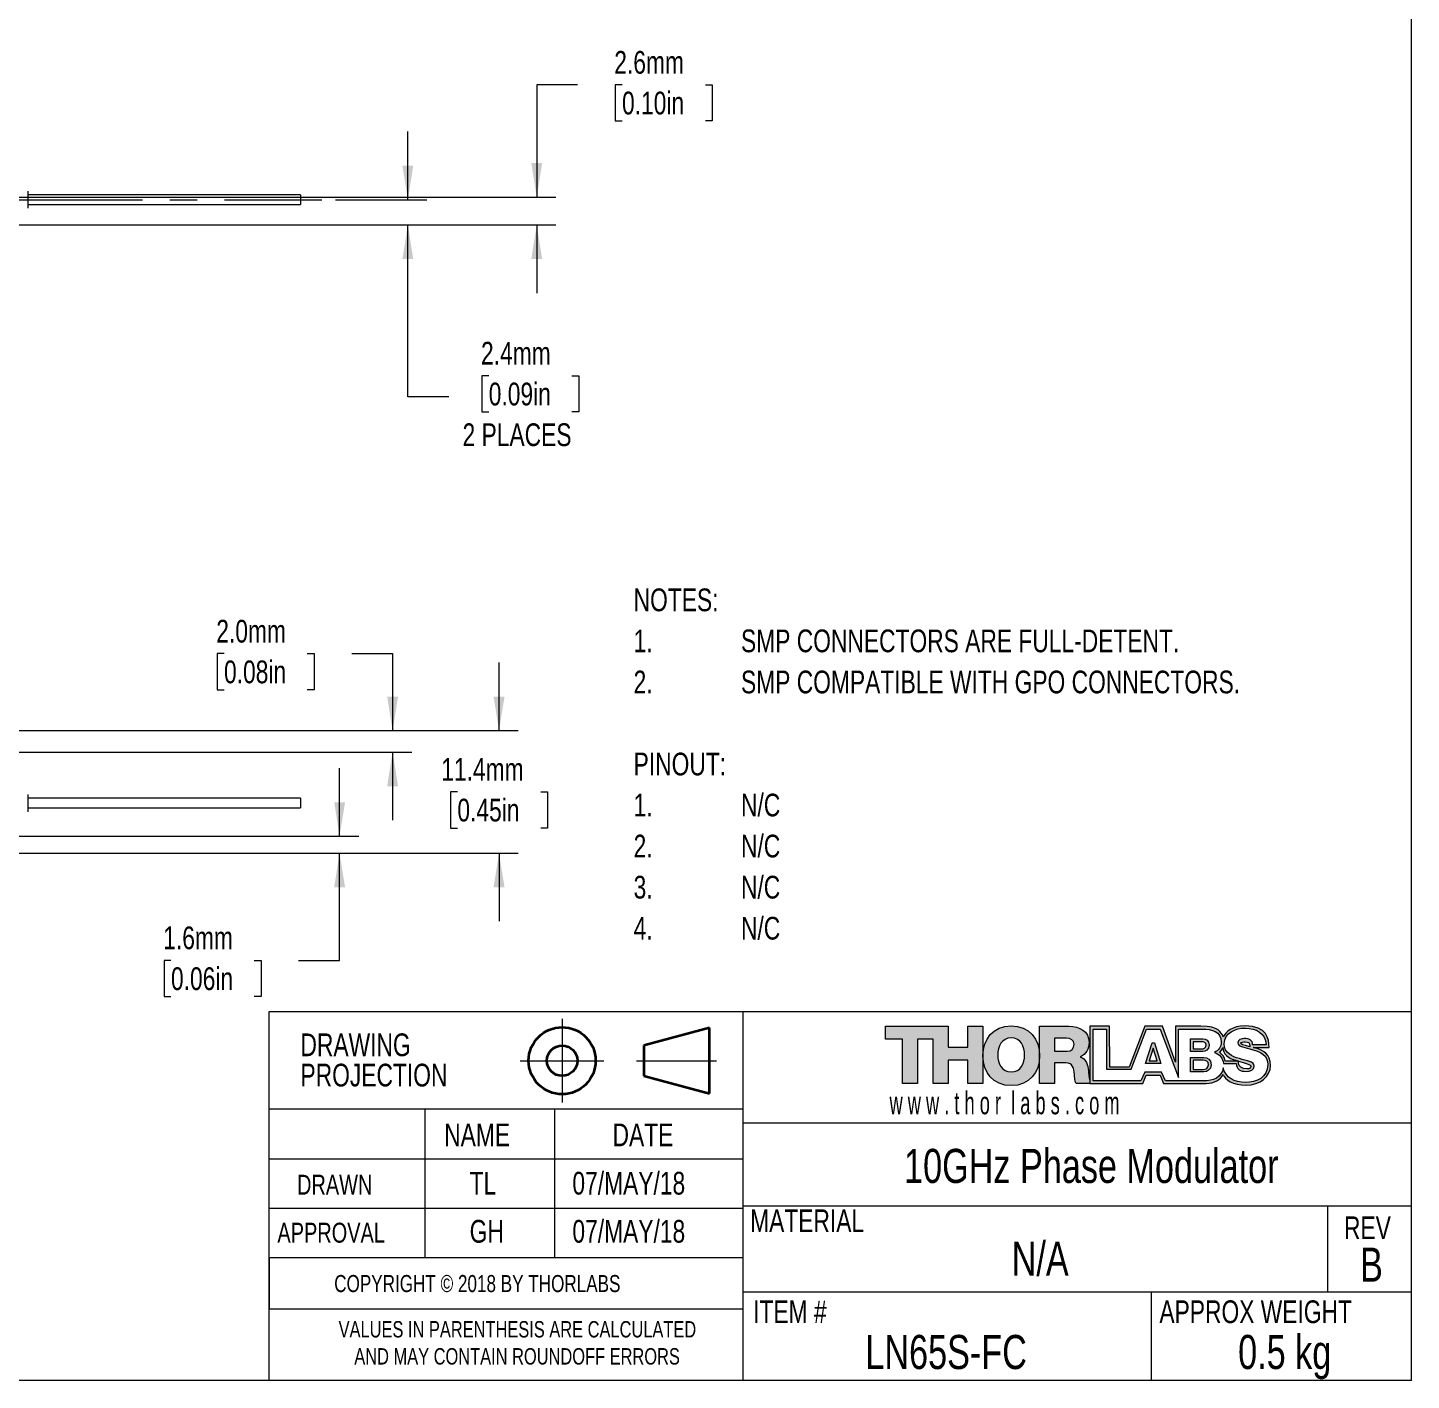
# Model space of a CAD drawing. Header units: millimetres. Extents: x 2 to 278, y 1 to 215.
# Drawn here: x 149.1 to 278, y 0.9 to 126.9 of the extents above; entities that cross this region are included whole.
import ezdxf

# ---------------------------------------------------------------- set-up
doc = ezdxf.new("R2010")
doc.units = ezdxf.units.MM
doc.header["$PDSIZE"] = -1
doc.linetypes.add('CENTERX2', pattern=[20.32, 12.7, -2.54, 2.54, -2.54])
doc.styles.add('SLDTEXTSTYLE0', font='TXT', dxfattribs={"width": 0.75})
doc.styles.add('SLDTEXTSTYLE1', font='TXT', dxfattribs={"width": 0.6})
doc.dimstyles.new('SLDDIMSTYLE1', dxfattribs={"dimtxt": 2.116667, "dimasz": 3.175, "dimexe": 0, "dimexo": 0.0625, "dimgap": 0.529167, "dimtad": 0, "dimtih": 1, "dimtoh": 1, "dimdec": 1, "dimrnd": 1e-09, "dimzin": 12, "dimdsep": 46, "dimtxsty": 'SLDTEXTSTYLE0', "dimsah": 1, "dimcen": 0.09, "dimadec": 0, "dimazin": 3, "dimtfac": 1, "dimtdec": 1, "dimtmove": 0, "dimatfit": 0, "dimfxl": 1, "dimfrac": 2, "dimtolj": 1, "dimtzin": 12, "dimarcsym": 0})
doc.dimstyles.new('SLDDIMSTYLE3', dxfattribs={"dimtxt": 2.116667, "dimasz": 3.175, "dimexe": 0, "dimexo": 0.0625, "dimgap": 0.529167, "dimtad": 0, "dimtih": 1, "dimtoh": 1, "dimdec": 1, "dimrnd": 1e-09, "dimzin": 4, "dimdsep": 46, "dimtxsty": 'SLDTEXTSTYLE0', "dimsah": 1, "dimcen": 0.09, "dimadec": 0, "dimazin": 1, "dimtfac": 1, "dimtdec": 1, "dimtmove": 0, "dimatfit": 0, "dimfxl": 1, "dimfrac": 2, "dimtolj": 1, "dimtzin": 12, "dimarcsym": 0})

# ---------------------------------------------------------------- blocks, each defined once
blk = doc.blocks.new('Third Angle Projection Block')
at = {"color": 7, "linetype": 'CENTERX2', "lineweight": 18}
for p, q in [((101.48, 23.81), (101.48, 14.07)), ((96.6, 18.94), (106.35, 18.94)), ((110.14, 18.94), (119.45, 18.94))]:
    blk.add_line(p, q, dxfattribs=at)
at = {"color": 7, "linetype": 'Continuous', "lineweight": 35}
for p, q in [((118.62, 22.75), (111, 20.71)), ((118.62, 15.13), (118.62, 22.75)), ((111, 20.71), (111, 17.17)), ((111, 17.17), (118.62, 15.13))]:
    blk.add_line(p, q, dxfattribs=at)
for radius in [3.9, 1.77]:
    blk.add_circle((101.48, 18.94), radius, dxfattribs=at)
at = {"color": 7, "linetype": 'Continuous', "lineweight": 0}
blk.add_point((101.48, 18.94), dxfattribs=at)
blk = doc.blocks.new('THORLABS LOGO1')
at = {"linetype": 'Continuous'}
blk.add_hatch(color=7, dxfattribs=at).paths.add_polyline_path([(53.56, 28.7), (47.97, 28.7), (47.97, 45.26), (42.18, 45.26), (42.18, 28.7), (36.6, 28.7), (36.6, 45.26), (30.2, 45.26), (30.2, 50.05), (53.56, 50.05), (53.56, 42.27), (60.91, 42.27), (60.91, 50.05), (66.5, 50.05), (66.5, 28.7), (60.91, 28.7), (60.91, 37.49), (53.56, 37.49)], flags=0)
h = blk.add_hatch(color=7, dxfattribs=at)
edge = h.paths.add_edge_path(flags=0)
edge.add_spline(control_points=[(77.03, 50.19), (83.78, 50.2), (87.6, 45.28), (87.61, 39.09), (87.62, 32.9), (83.82, 27.96), (77.07, 27.95)], knot_values=[0, 0, 0, 0, 1, 1, 1, 2, 2, 2, 2], weights=[1, 1, 1, 1, 1, 1, 1], degree=3, periodic=0)
edge.add_spline(control_points=[(77.07, 27.95), (70.31, 27.96), (66.51, 32.9), (66.52, 39.09), (66.52, 39.1), (66.52, 39.11), (66.52, 39.13)], knot_values=[2, 2, 2, 2, 3, 3, 3, 3.002118, 3.002118, 3.002118, 3.002118], weights=[1, 1, 1, 1, 1, 1, 1], degree=3, periodic=0)
edge.add_spline(control_points=[(66.52, 39.13), (66.52, 45.27), (70.31, 50.18), (77.03, 50.19)], knot_values=[3.002118, 3.002118, 3.002118, 3.002118, 4, 4, 4, 4], weights=[1, 1, 1, 1], degree=3, periodic=0)
edge = h.paths.add_edge_path(flags=0)
edge.add_spline(control_points=[(77.03, 45.73), (73.43, 45.73), (72.05, 42.56), (72.05, 39.39)], knot_values=[2, 2, 2, 2, 3, 3, 3, 3], weights=[1, 1, 1, 1], degree=3, periodic=0)
edge.add_spline(control_points=[(72.05, 39.39), (72.05, 36.23), (73.43, 33.06), (77.03, 33.06)], knot_values=[3, 3, 3, 3, 4, 4, 4, 4], weights=[1, 1, 1, 1], degree=3, periodic=0)
edge.add_spline(control_points=[(77.03, 33.06), (80.64, 33.06), (82.02, 36.23), (82.02, 39.39)], knot_values=[0, 0, 0, 0, 1, 1, 1, 1], weights=[1, 1, 1, 1], degree=3, periodic=0)
edge.add_spline(control_points=[(82.02, 39.39), (82.02, 42.56), (80.64, 45.73), (77.03, 45.73)], knot_values=[1, 1, 1, 1, 2, 2, 2, 2], weights=[1, 1, 1, 1], degree=3, periodic=0)
h = blk.add_hatch(color=7, dxfattribs=at)
edge = h.paths.add_edge_path(flags=0)
edge.add_line((106.37, 29.72), (106.37, 28.7))
edge.add_line((106.37, 28.7), (101.19, 28.7))
edge.add_spline(control_points=[(101.19, 28.7), (100.71, 29.42), (100.62, 31.51), (100.56, 32.11)], knot_values=[7, 7, 7, 7, 8, 8, 8, 8], weights=[1, 1, 1, 1], degree=3, periodic=0)
edge.add_spline(control_points=[(100.56, 32.11), (100.41, 34.26), (100.05, 36.47), (97.44, 36.47)], knot_values=[8, 8, 8, 8, 9, 9, 9, 9], weights=[1, 1, 1, 1], degree=3, periodic=0)
edge.add_line((97.44, 36.47), (93.21, 36.47))
edge.add_line((93.21, 36.47), (93.21, 28.7))
edge.add_line((93.21, 28.7), (87.62, 28.7))
edge.add_line((87.62, 28.7), (87.62, 50.05))
edge.add_line((87.62, 50.05), (98.55, 50.05))
edge.add_spline(control_points=[(98.55, 50.05), (102.33, 50.05), (106.06, 48.34), (106.06, 44.04)], knot_values=[1, 1, 1, 1, 2, 2, 2, 2], weights=[1, 1, 1, 1], degree=3, periodic=0)
edge.add_spline(control_points=[(106.06, 44.04), (106.06, 41.73), (104.95, 39.55), (102.69, 38.69)], knot_values=[2, 2, 2, 2, 3, 3, 3, 3], weights=[1, 1, 1, 1], degree=3, periodic=0)
edge.add_line((102.69, 38.69), (102.69, 38.63))
edge.add_spline(control_points=[(102.69, 38.63), (104.98, 38.09), (105.64, 35.55), (105.82, 33.51)], knot_values=[4, 4, 4, 4, 5, 5, 5, 5], weights=[1, 1, 1, 1], degree=3, periodic=0)
edge.add_spline(control_points=[(105.82, 33.51), (105.88, 32.85), (106, 30.96), (106.37, 29.72)], knot_values=[5, 5, 5, 5, 5.740443, 5.740443, 5.740443, 5.740443], weights=[1, 1, 1, 1], degree=3, periodic=0)
edge = h.paths.add_edge_path(flags=0)
edge.add_line((97.65, 45.61), (93.21, 45.61))
edge.add_line((93.21, 45.61), (93.21, 40.8))
edge.add_line((93.21, 40.8), (97.89, 40.8))
edge.add_spline(control_points=[(97.89, 40.8), (99.57, 40.8), (100.47, 41.7), (100.47, 43.31)], knot_values=[1, 1, 1, 1, 2, 2, 2, 2], weights=[1, 1, 1, 1], degree=3, periodic=0)
edge.add_spline(control_points=[(100.47, 43.31), (100.47, 44.9), (99.21, 45.61), (97.65, 45.61)], knot_values=[2, 2, 2, 2, 3, 3, 3, 3], weights=[1, 1, 1, 1], degree=3, periodic=0)
h = blk.add_hatch(color=7, dxfattribs=at)
edge = h.paths.add_edge_path(flags=0)
edge.add_spline(control_points=[(149.68, 28.76), (152.52, 28.81), (155.17, 30.16), (155.98, 32.14)], knot_values=[19, 19, 19, 19, 20, 20, 20, 20], weights=[1, 1, 1, 1], degree=3, periodic=0)
edge.add_spline(control_points=[(155.98, 32.14), (156.75, 30.16), (159.42, 28.16), (164.59, 28.16)], knot_values=[20, 20, 20, 20, 21, 21, 21, 21], weights=[1, 1, 1, 1], degree=3, periodic=0)
edge.add_spline(control_points=[(164.59, 28.16), (169.77, 28.16), (173.62, 31.31), (173.62, 35.45)], knot_values=[21, 21, 21, 21, 22, 22, 22, 22], weights=[1, 1, 1, 1], degree=3, periodic=0)
edge.add_spline(control_points=[(173.62, 35.45), (173.62, 39.66), (171.19, 41.16), (167.34, 42.17)], knot_values=[22, 22, 22, 22, 23, 23, 23, 23], weights=[1, 1, 1, 1], degree=3, periodic=0)
edge.add_spline(control_points=[(167.34, 42.17), (167.28, 42.18), (167.24, 42.2), (167.19, 42.21)], knot_values=[0, 0, 0, 0, 1, 1, 1, 1], weights=[1, 1, 1, 1], degree=3, periodic=0)
edge.add_line((167.19, 42.21), (173.07, 42.17))
edge.add_spline(control_points=[(173.07, 42.17), (173.07, 45.27), (172.46, 50.25), (164.19, 50.25)], knot_values=[2, 2, 2, 2, 3, 3, 3, 3], weights=[1, 1, 1, 1], degree=3, periodic=0)
edge.add_spline(control_points=[(164.19, 50.25), (159.36, 50.25), (156.98, 47.9), (156.02, 46.19)], knot_values=[3, 3, 3, 3, 4, 4, 4, 4], weights=[1, 1, 1, 1], degree=3, periodic=0)
edge.add_spline(control_points=[(156.02, 46.19), (155.12, 47.9), (154.59, 50.05), (147.73, 50.05)], knot_values=[4, 4, 4, 4, 5, 5, 5, 5], weights=[1, 1, 1, 1], degree=3, periodic=0)
edge.add_line((147.73, 50.05), (138.3, 50.05))
edge.add_line((138.3, 50.05), (138.3, 36.75))
edge.add_line((138.3, 36.75), (133.38, 50.05))
edge.add_line((133.38, 50.05), (126.78, 50.05))
edge.add_line((126.78, 50.05), (121.04, 34.84))
edge.add_line((121.04, 34.84), (113.73, 34.79))
edge.add_line((113.73, 34.79), (113.64, 50.05))
edge.add_line((113.64, 50.05), (106.38, 50.05))
edge.add_line((106.38, 50.05), (106.37, 28.7))
edge.add_line((106.37, 28.7), (126.07, 28.76))
edge.add_line((126.07, 28.76), (127.34, 31.91))
edge.add_line((127.34, 31.91), (132.52, 31.91))
edge.add_line((132.52, 31.91), (133.73, 28.76))
edge.add_line((133.73, 28.76), (149.68, 28.76))
edge = h.paths.add_edge_path(flags=0)
edge.add_spline(control_points=[(164.24, 44.24), (165.39, 44.21), (165.75, 43.97), (165.86, 43.28)], knot_values=[2, 2, 2, 2, 3, 3, 3, 3], weights=[1, 1, 1, 1], degree=3, periodic=0)
edge.add_spline(control_points=[(165.86, 43.28), (165.91, 43), (165.91, 42.83), (165.91, 42.47)], knot_values=[3, 3, 3, 3, 4, 4, 4, 4], weights=[1, 1, 1, 1], degree=3, periodic=0)
edge.add_spline(control_points=[(165.91, 42.47), (163.24, 43.15), (162.51, 43.26), (162.51, 43.83)], knot_values=[0, 0, 0, 0, 1, 1, 1, 1], weights=[1, 1, 1, 1], degree=3, periodic=0)
edge.add_spline(control_points=[(162.51, 43.83), (162.51, 44.09), (163.68, 44.26), (164.24, 44.24)], knot_values=[1, 1, 1, 1, 2, 2, 2, 2], weights=[1, 1, 1, 1], degree=3, periodic=0)
edge = h.paths.add_edge_path(flags=0)
edge.add_spline(control_points=[(166.33, 35.1), (166.09, 34.16), (165.4, 33.89), (163.61, 34.38)], knot_values=[4, 4, 4, 4, 5, 5, 5, 5], weights=[1, 1, 1, 1], degree=3, periodic=0)
edge.add_spline(control_points=[(163.61, 34.38), (161.73, 34.9), (161.7, 35.93), (161.7, 37.09)], knot_values=[5, 5, 5, 5, 6, 6, 6, 6], weights=[1, 1, 1, 1], degree=3, periodic=0)
edge.add_spline(control_points=[(161.7, 37.09), (164.07, 36.41), (166.45, 35.6), (166.33, 35.1)], knot_values=[3, 3, 3, 3, 4, 4, 4, 4], weights=[1, 1, 1, 1], degree=3, periodic=0)
edge = h.paths.add_edge_path(flags=0)
edge.add_spline(control_points=[(148.33, 48.99), (151.65, 49.04), (155.3, 48.18), (155.3, 44.17)], knot_values=[16, 16, 16, 16, 17, 17, 17, 17], weights=[1, 1, 1, 1], degree=3, periodic=0)
edge.add_spline(control_points=[(155.3, 44.17), (155.3, 42.45), (154.27, 41.05), (152.76, 40.3)], knot_values=[17, 17, 17, 17, 18, 18, 18, 18], weights=[1, 1, 1, 1], degree=3, periodic=0)
edge.add_spline(control_points=[(152.76, 40.3), (154.66, 39.75), (155.88, 38.19), (156.06, 36.23)], knot_values=[18, 18, 18, 18, 19, 19, 19, 19], weights=[1, 1, 1, 1], degree=3, periodic=0)
edge.add_line((156.06, 36.23), (160.86, 36.23))
edge.add_spline(control_points=[(160.86, 36.23), (160.97, 33.97), (162.37, 33.25), (164.51, 33.25)], knot_values=[20, 20, 20, 20, 21, 21, 21, 21], weights=[1, 1, 1, 1], degree=3, periodic=0)
edge.add_spline(control_points=[(164.51, 33.25), (166.02, 33.25), (167.59, 33.79), (167.59, 35.21)], knot_values=[21, 21, 21, 21, 22, 22, 22, 22], weights=[1, 1, 1, 1], degree=3, periodic=0)
edge.add_spline(control_points=[(167.59, 35.21), (167.59, 36.91), (164.83, 37.23), (162.05, 38.01)], knot_values=[22, 22, 22, 22, 23, 23, 23, 23], weights=[1, 1, 1, 1], degree=3, periodic=0)
edge.add_spline(control_points=[(162.05, 38.01), (159.29, 38.79), (156.4, 40.03), (156.4, 43.55)], knot_values=[23, 23, 23, 23, 24, 24, 24, 24], weights=[1, 1, 1, 1], degree=3, periodic=0)
edge.add_spline(control_points=[(156.4, 43.55), (156.4, 47.75), (160.64, 49.39), (164.26, 49.39)], knot_values=[24, 24, 24, 24, 25, 25, 25, 25], weights=[1, 1, 1, 1], degree=3, periodic=0)
edge.add_spline(control_points=[(164.26, 49.39), (168.1, 49.39), (171.97, 47.54), (171.99, 43.2)], knot_values=[25, 25, 25, 25, 26, 26, 26, 26], weights=[1, 1, 1, 1], degree=3, periodic=0)
edge.add_line((171.99, 43.2), (166.97, 43.2))
edge.add_spline(control_points=[(166.97, 43.2), (167.05, 44.95), (165.4, 45.52), (163.86, 45.52)], knot_values=[27, 27, 27, 27, 28, 28, 28, 28], weights=[1, 1, 1, 1], degree=3, periodic=0)
edge.add_spline(control_points=[(163.86, 45.52), (162.78, 45.52), (161.43, 45.14), (161.43, 43.88)], knot_values=[28, 28, 28, 28, 29, 29, 29, 29], weights=[1, 1, 1, 1], degree=3, periodic=0)
edge.add_spline(control_points=[(161.43, 43.88), (161.43, 42.4), (164.21, 42.13), (167.02, 41.35)], knot_values=[29, 29, 29, 29, 30, 30, 30, 30], weights=[1, 1, 1, 1], degree=3, periodic=0)
edge.add_spline(control_points=[(167.02, 41.35), (169.8, 40.57), (172.61, 39.27), (172.61, 35.8)], knot_values=[30, 30, 30, 30, 31, 31, 31, 31], weights=[1, 1, 1, 1], degree=3, periodic=0)
edge.add_spline(control_points=[(172.61, 35.8), (172.61, 30.93), (168.45, 29.12), (164.21, 29.12)], knot_values=[31, 31, 31, 31, 32, 32, 32, 32], weights=[1, 1, 1, 1], degree=3, periodic=0)
edge.add_spline(control_points=[(164.21, 29.12), (160.29, 29.12), (156.78, 30.89), (156, 34.65)], knot_values=[0, 0, 0, 0, 1, 1, 1, 1], weights=[1, 1, 1, 1], degree=3, periodic=0)
edge.add_spline(control_points=[(156, 34.65), (155.49, 30.98), (152.35, 29.7), (148.57, 29.7)], knot_values=[1, 1, 1, 1, 2, 2, 2, 2], weights=[1, 1, 1, 1], degree=3, periodic=0)
edge.add_line((148.57, 29.7), (134.47, 29.7))
edge.add_line((134.47, 29.7), (133.03, 32.97))
edge.add_line((133.03, 32.97), (126.8, 32.97))
edge.add_line((126.8, 32.97), (125.34, 29.72))
edge.add_line((125.34, 29.72), (107.51, 29.72))
edge.add_line((107.51, 29.72), (107.51, 48.99))
edge.add_line((107.51, 48.99), (112.53, 48.99))
edge.add_line((112.53, 48.99), (112.53, 34.08))
edge.add_line((112.53, 34.08), (121.78, 34.08))
edge.add_line((121.78, 34.08), (127.39, 48.99))
edge.add_line((127.39, 48.99), (132.5, 48.99))
edge.add_line((132.5, 48.99), (139.3, 31.03))
edge.add_line((139.3, 31.03), (139.3, 48.99))
edge.add_line((139.3, 48.99), (148.33, 48.99))
edge = h.paths.add_edge_path(flags=0)
edge.add_spline(control_points=[(156.71, 37.13), (156.71, 38.59), (155.45, 39.85), (154.65, 40.38)], knot_values=[8, 8, 8, 8, 9, 9, 9, 9], weights=[1, 1, 1, 1], degree=3, periodic=0)
edge.add_spline(control_points=[(154.65, 40.38), (155.05, 40.84), (155.65, 41.31), (155.85, 42.11)], knot_values=[9, 9, 9, 9, 10, 10, 10, 10], weights=[1, 1, 1, 1], degree=3, periodic=0)
edge.add_spline(control_points=[(155.85, 42.11), (155.85, 39.85), (157.97, 38.12), (160.63, 37.39)], knot_values=[10, 10, 10, 10, 11, 11, 11, 11], weights=[1, 1, 1, 1], degree=3, periodic=0)
edge.add_spline(control_points=[(160.63, 37.39), (160.94, 37.31), (161.26, 37.22), (161.57, 37.13)], knot_values=[0, 0, 0, 0, 1, 1, 1, 1], weights=[1, 1, 1, 1], degree=3, periodic=0)
edge.add_line((161.57, 37.13), (156.71, 37.13))
h = blk.add_hatch(color=7, dxfattribs=at)
h.paths.add_polyline_path([(130.37, 43.91), (132.81, 36.2), (127.07, 36.2), (129.59, 43.91)], flags=0)
h.paths.add_polyline_path([(128.42, 37.23), (131.39, 37.23), (129.93, 41.88)], flags=0)
h = blk.add_hatch(color=7, dxfattribs=at)
edge = h.paths.add_edge_path(flags=0)
edge.add_spline(control_points=[(150.72, 43.01), (150.72, 41.27), (149.35, 40.69), (148.36, 40.69)], knot_values=[2, 2, 2, 2, 3, 3, 3, 3], weights=[1, 1, 1, 1], degree=3, periodic=0)
edge.add_line((148.36, 40.69), (143.88, 40.69))
edge.add_line((143.88, 40.69), (143.88, 45.36))
edge.add_line((143.88, 45.36), (148.36, 45.36))
edge.add_spline(control_points=[(148.36, 45.36), (149.57, 45.36), (150.72, 44.78), (150.72, 43.01)], knot_values=[1, 1, 1, 1, 2, 2, 2, 2], weights=[1, 1, 1, 1], degree=3, periodic=0)
edge = h.paths.add_edge_path(flags=0)
edge.add_line((144.86, 44.33), (144.86, 41.64))
edge.add_line((144.86, 41.64), (147.98, 41.64))
edge.add_spline(control_points=[(147.98, 41.64), (148.68, 41.64), (149.63, 41.97), (149.63, 42.98)], knot_values=[2, 2, 2, 2, 3, 3, 3, 3], weights=[1, 1, 1, 1], degree=3, periodic=0)
edge.add_spline(control_points=[(149.63, 42.98), (149.63, 44), (148.83, 44.33), (147.98, 44.33)], knot_values=[3, 3, 3, 3, 4, 4, 4, 4], weights=[1, 1, 1, 1], degree=3, periodic=0)
edge.add_line((147.98, 44.33), (144.86, 44.33))
h = blk.add_hatch(color=7, dxfattribs=at)
edge = h.paths.add_edge_path(flags=0)
edge.add_spline(control_points=[(151.47, 35.75), (151.47, 33.75), (149.96, 33.08), (148.85, 33.08)], knot_values=[2, 2, 2, 2, 3, 3, 3, 3], weights=[1, 1, 1, 1], degree=3, periodic=0)
edge.add_line((148.85, 33.08), (143.88, 33.08))
edge.add_line((143.88, 33.08), (143.88, 38.46))
edge.add_line((143.88, 38.46), (148.85, 38.46))
edge.add_spline(control_points=[(148.85, 38.46), (150.2, 38.46), (151.47, 37.79), (151.47, 35.75)], knot_values=[1, 1, 1, 1, 2, 2, 2, 2], weights=[1, 1, 1, 1], degree=3, periodic=0)
edge = h.paths.add_edge_path(flags=0)
edge.add_line((144.84, 34), (148.57, 34))
edge.add_spline(control_points=[(148.57, 34), (149.4, 34), (150.53, 34.43), (150.53, 35.71)], knot_values=[2, 2, 2, 2, 3, 3, 3, 3], weights=[1, 1, 1, 1], degree=3, periodic=0)
edge.add_spline(control_points=[(150.53, 35.71), (150.53, 37.03), (149.58, 37.46), (148.57, 37.46)], knot_values=[3, 3, 3, 3, 4, 4, 4, 4], weights=[1, 1, 1, 1], degree=3, periodic=0)
edge.add_line((148.57, 37.46), (144.84, 37.46))
edge.add_line((144.84, 37.46), (144.84, 34))
at = {"color": 7, "linetype": 'Continuous', "lineweight": 18}
for p, q in [((30.2, 45.26), (30.2, 50.05)), ((30.2, 50.05), (53.56, 50.05)), ((53.56, 50.05), (53.56, 42.27)), ((60.91, 42.27), (60.91, 50.05)), ((60.91, 50.05), (66.5, 50.05)), ((66.5, 50.05), (66.5, 28.7)), ((87.62, 50.05), (98.55, 50.05)), ((87.62, 28.7), (87.62, 50.05)), ((106.38, 50.05), (106.37, 28.7)), ((113.64, 50.05), (106.38, 50.05)), ((107.51, 29.72), (107.51, 48.99)), ((107.51, 48.99), (112.53, 48.99)), ((112.53, 48.99), (112.53, 34.08)), ((113.73, 34.79), (113.64, 50.05)), ((126.78, 50.05), (121.04, 34.84)), ((121.78, 34.08), (127.39, 48.99)), ((133.38, 50.05), (126.78, 50.05)), ((127.39, 48.99), (132.5, 48.99)), ((132.5, 48.99), (139.3, 31.03)), ((138.3, 36.75), (133.38, 50.05)), ((147.73, 50.05), (138.3, 50.05)), ((138.3, 50.05), (138.3, 36.75)), ((139.3, 31.03), (139.3, 48.99)), ((139.3, 48.99), (148.33, 48.99)), ((36.6, 45.26), (30.2, 45.26)), ((36.6, 28.7), (36.6, 45.26)), ((47.97, 45.26), (42.18, 45.26)), ((42.18, 45.26), (42.18, 28.7)), ((47.97, 28.7), (47.97, 45.26)), ((53.56, 42.27), (60.91, 42.27)), ((97.65, 45.61), (93.21, 45.61)), ((93.21, 45.61), (93.21, 40.8)), ((127.07, 36.2), (129.59, 43.91)), ((129.93, 41.88), (128.42, 37.23)), ((129.59, 43.91), (130.37, 43.91)), ((131.39, 37.23), (129.93, 41.88)), ((130.37, 43.91), (132.81, 36.2)), ((143.88, 45.36), (148.36, 45.36)), ((143.88, 40.69), (143.88, 45.36)), ((144.86, 44.33), (144.86, 41.64)), ((147.98, 44.33), (144.86, 44.33)), ((144.86, 41.64), (147.98, 41.64)), ((171.99, 43.2), (166.97, 43.2)), ((167.19, 42.21), (173.07, 42.17)), ((60.91, 37.49), (53.56, 37.49)), ((53.56, 37.49), (53.56, 28.7)), ((60.91, 28.7), (60.91, 37.49)), ((93.21, 40.8), (97.89, 40.8)), ((97.44, 36.47), (93.21, 36.47)), ((93.21, 36.47), (93.21, 28.7)), ((102.69, 38.69), (102.69, 38.63)), ((132.81, 36.2), (127.07, 36.2)), ((128.42, 37.23), (131.39, 37.23)), ((148.36, 40.69), (143.88, 40.69)), ((143.88, 38.46), (148.85, 38.46)), ((143.88, 33.08), (143.88, 38.46)), ((144.84, 37.46), (144.84, 34)), ((148.57, 37.46), (144.84, 37.46)), ((156.06, 36.23), (160.86, 36.23)), ((161.57, 37.13), (156.71, 37.13)), ((112.53, 34.08), (121.78, 34.08)), ((121.04, 34.84), (113.73, 34.79)), ((126.8, 32.97), (125.34, 29.72)), ((126.07, 28.76), (127.34, 31.91)), ((133.03, 32.97), (126.8, 32.97)), ((127.34, 31.91), (132.52, 31.91)), ((132.52, 31.91), (133.73, 28.76)), ((134.47, 29.7), (133.03, 32.97)), ((148.85, 33.08), (143.88, 33.08)), ((144.84, 34), (148.57, 34)), ((42.18, 28.7), (36.6, 28.7)), ((53.56, 28.7), (47.97, 28.7)), ((66.5, 28.7), (60.91, 28.7)), ((93.21, 28.7), (87.62, 28.7)), ((106.37, 28.7), (101.19, 28.7)), ((106.37, 29.72), (106.37, 28.7)), ((106.37, 28.7), (126.07, 28.76)), ((125.34, 29.72), (107.51, 29.72)), ((133.73, 28.76), (149.68, 28.76)), ((148.57, 29.7), (134.47, 29.7))]:
    blk.add_line(p, q, dxfattribs=at)
at = {"color": 8, "linetype": 'Continuous', "lineweight": 0}
for points in [[(66.52, 39.13), (66.52, 45.27), (70.31, 50.18), (77.03, 50.19)], [(98.55, 50.05), (102.33, 50.05), (106.06, 48.34), (106.06, 44.04)], [(156.02, 46.19), (155.12, 47.9), (154.59, 50.05), (147.73, 50.05)], [(148.33, 48.99), (151.65, 49.04), (155.3, 48.18), (155.3, 44.17)], [(164.19, 50.25), (159.36, 50.25), (156.98, 47.9), (156.02, 46.19)], [(156.4, 43.55), (156.4, 47.75), (160.64, 49.39), (164.26, 49.39)], [(173.07, 42.17), (173.07, 45.27), (172.46, 50.25), (164.19, 50.25)], [(164.26, 49.39), (168.1, 49.39), (171.97, 47.54), (171.99, 43.2)], [(77.03, 45.73), (73.43, 45.73), (72.05, 42.56), (72.05, 39.39)], [(82.02, 39.39), (82.02, 42.56), (80.64, 45.73), (77.03, 45.73)], [(100.47, 43.31), (100.47, 44.9), (99.21, 45.61), (97.65, 45.61)], [(97.89, 40.8), (99.57, 40.8), (100.47, 41.7), (100.47, 43.31)], [(106.06, 44.04), (106.06, 41.73), (104.95, 39.55), (102.69, 38.69)], [(149.63, 42.98), (149.63, 44), (148.83, 44.33), (147.98, 44.33)], [(147.98, 41.64), (148.68, 41.64), (149.63, 41.97), (149.63, 42.98)], [(148.36, 45.36), (149.57, 45.36), (150.72, 44.78), (150.72, 43.01)], [(150.72, 43.01), (150.72, 41.27), (149.35, 40.69), (148.36, 40.69)], [(155.3, 44.17), (155.3, 42.45), (154.27, 41.05), (152.76, 40.3)], [(154.65, 40.38), (155.05, 40.84), (155.65, 41.31), (155.85, 42.11)], [(155.85, 42.11), (155.85, 39.85), (157.97, 38.12), (160.63, 37.39)], [(162.05, 38.01), (159.29, 38.79), (156.4, 40.03), (156.4, 43.55)], [(163.86, 45.52), (162.78, 45.52), (161.43, 45.14), (161.43, 43.88)], [(161.43, 43.88), (161.43, 42.4), (164.21, 42.13), (167.02, 41.35)], [(162.51, 43.83), (162.51, 44.09), (163.68, 44.26), (164.24, 44.24)], [(165.91, 42.47), (163.24, 43.15), (162.51, 43.26), (162.51, 43.83)], [(166.97, 43.2), (167.05, 44.95), (165.4, 45.52), (163.86, 45.52)], [(164.24, 44.24), (165.39, 44.21), (165.75, 43.97), (165.86, 43.28)], [(165.86, 43.28), (165.91, 43), (165.91, 42.83), (165.91, 42.47)], [(167.02, 41.35), (169.8, 40.57), (172.61, 39.27), (172.61, 35.8)], [(167.34, 42.17), (167.28, 42.18), (167.24, 42.2), (167.19, 42.21)], [(173.62, 35.45), (173.62, 39.66), (171.19, 41.16), (167.34, 42.17)], [(72.05, 39.39), (72.05, 36.23), (73.43, 33.06), (77.03, 33.06)], [(77.03, 33.06), (80.64, 33.06), (82.02, 36.23), (82.02, 39.39)], [(100.56, 32.11), (100.41, 34.26), (100.05, 36.47), (97.44, 36.47)], [(102.69, 38.63), (104.98, 38.09), (105.64, 35.55), (105.82, 33.51)], [(150.53, 35.71), (150.53, 37.03), (149.58, 37.46), (148.57, 37.46)], [(148.85, 38.46), (150.2, 38.46), (151.47, 37.79), (151.47, 35.75)], [(152.76, 40.3), (154.66, 39.75), (155.88, 38.19), (156.06, 36.23)], [(156.71, 37.13), (156.71, 38.59), (155.45, 39.85), (154.65, 40.38)], [(160.63, 37.39), (160.94, 37.31), (161.26, 37.22), (161.57, 37.13)], [(160.86, 36.23), (160.97, 33.97), (162.37, 33.25), (164.51, 33.25)], [(161.7, 37.09), (164.07, 36.41), (166.45, 35.6), (166.33, 35.1)], [(163.61, 34.38), (161.73, 34.9), (161.7, 35.93), (161.7, 37.09)], [(167.59, 35.21), (167.59, 36.91), (164.83, 37.23), (162.05, 38.01)], [(101.19, 28.7), (100.71, 29.42), (100.62, 31.51), (100.56, 32.11)], [(105.82, 33.51), (105.88, 32.85), (106, 30.96), (106.37, 29.72)], [(148.57, 34), (149.4, 34), (150.53, 34.43), (150.53, 35.71)], [(156, 34.65), (155.49, 30.98), (152.35, 29.7), (148.57, 29.7)], [(151.47, 35.75), (151.47, 33.75), (149.96, 33.08), (148.85, 33.08)], [(149.68, 28.76), (152.52, 28.81), (155.17, 30.16), (155.98, 32.14)], [(155.98, 32.14), (156.75, 30.16), (159.42, 28.16), (164.59, 28.16)], [(164.21, 29.12), (160.29, 29.12), (156.78, 30.89), (156, 34.65)], [(166.33, 35.1), (166.09, 34.16), (165.4, 33.89), (163.61, 34.38)], [(172.61, 35.8), (172.61, 30.93), (168.45, 29.12), (164.21, 29.12)], [(164.51, 33.25), (166.02, 33.25), (167.59, 33.79), (167.59, 35.21)], [(164.59, 28.16), (169.77, 28.16), (173.62, 31.31), (173.62, 35.45)]]:
    blk.add_open_spline(points, degree=3, dxfattribs=at)
for points, knots in [([(77.03, 50.19), (83.78, 50.2), (87.6, 45.28), (87.61, 39.09), (87.62, 32.9), (83.82, 27.96), (77.07, 27.95)], [0, 0, 0, 0, 1, 1, 1, 2, 2, 2, 2]), ([(77.07, 27.95), (70.31, 27.96), (66.51, 32.9), (66.52, 39.09), (66.52, 39.1), (66.52, 39.11), (66.52, 39.13)], [2, 2, 2, 2, 3, 3, 3, 3.002118, 3.002118, 3.002118, 3.002118])]:
    blk.add_open_spline(points, degree=3, knots=knots, dxfattribs=at)
blk = doc.blocks.new('SW_NOTE_0')
at = {"color": 0, "linetype": 'Continuous', "lineweight": 0, "attachment_point": 1, "style": 'SLDTEXTSTYLE0'}
for s, insert, char_height in [('NOTES:', (0, 2.73), 2.117), ('1.', (0, -1.09), 2.117), ('SMP CONNECTORS ARE FULL-DETENT.', (10, -1.09), 2.1167), ('2.', (0, -4.92), 2.117), ('SMP COMPATIBLE WITH GPO CONNECTORS.', (10, -4.92), 2.1167), ('PINOUT:', (0, -12.56), 2.117), ('1.', (0, -16.38), 2.117), ('N/C', (10, -16.38), 2.117), ('2.', (0, -20.2), 2.117), ('N/C', (10, -20.2), 2.117), ('3.', (0, -24.03), 2.117), ('N/C', (10, -24.03), 2.117), ('4.', (0, -27.85), 2.117), ('N/C', (10, -27.85), 2.117)]:
    blk.add_mtext(s, dxfattribs=dict(at, insert=insert, char_height=char_height))
blk = doc.blocks.new('SW_NOTE_1')
at = {"color": 0, "linetype": 'Continuous', "lineweight": 0, "char_height": 1.524, "attachment_point": 2, "style": 'SLDTEXTSTYLE0'}
for s, insert in [('VALUES IN PARENTHESIS ARE CALCULATED', (19.91, 1.96)), ('AND MAY CONTAIN ROUNDOFF ERRORS', (19.88, -0.56))]:
    blk.add_mtext(s, dxfattribs=dict(at, insert=insert))
blk = doc.blocks.new('SW_NOTE_2')
at = {"color": 0, "linetype": 'Continuous', "lineweight": 0, "char_height": 2.117, "attachment_point": 1, "style": 'SLDTEXTSTYLE0'}
for s, insert in [('DRAWING', (0, 2.73)), ('PROJECTION', (0, -0.09))]:
    blk.add_mtext(s, dxfattribs=dict(at, insert=insert))
blk = doc.blocks.new('_D_5')
at = {"color": 7, "linetype": 'Continuous', "lineweight": 18}
for p, q in [((184.55, 110.86), (184.55, 117.21)), ((177.82, 110.86), (186.32, 110.86)), ((130.42, 108.51), (186.32, 108.51)), ((184.55, 92.51), (184.55, 108.51)), ((192.08, 94.46), (191.43, 94.46)), ((191.43, 94.46), (191.43, 91.09)), ((199.83, 94.46), (200.48, 94.46)), ((200.48, 94.46), (200.48, 91.09)), ((188.36, 92.51), (184.55, 92.51)), ((191.43, 91.09), (192.08, 91.09)), ((200.48, 91.09), (199.83, 91.09))]:
    blk.add_line(p, q, dxfattribs=at)
for points in [[(184.55, 110.86), (185.05, 114.03), (184.04, 114.03)], [(184.55, 108.51), (184.04, 105.33), (185.05, 105.33)]]:
    blk.add_solid(points, dxfattribs=at)
at = {"color": 7, "linetype": 'Continuous', "lineweight": 18, "char_height": 2.117, "attachment_point": 1, "style": 'SLDTEXTSTYLE0'}
for s, insert in [('2.4mm', (191.36, 97.62)), ('0.09in', (192.08, 93.82)), ('2 PLACES', (189.64, 90.03))]:
    blk.add_mtext(s, dxfattribs=dict(at, insert=insert))
blk = doc.blocks.new('_D_11')
at = {"color": 7, "linetype": 'Continuous', "lineweight": 18}
for p, q in [((200.36, 121.55), (196.55, 121.55)), ((196.55, 121.55), (196.55, 111.11)), ((204.49, 121.55), (203.85, 121.55)), ((203.85, 121.55), (203.85, 118.19)), ((212.25, 121.55), (212.89, 121.55)), ((212.89, 121.55), (212.89, 118.19)), ((203.85, 118.19), (204.49, 118.19)), ((212.89, 118.19), (212.25, 118.19)), ((118.42, 111.11), (198.32, 111.11)), ((130.42, 108.51), (198.32, 108.51)), ((196.55, 108.51), (196.55, 102.16))]:
    blk.add_line(p, q, dxfattribs=at)
for points in [[(196.55, 111.11), (197.05, 114.28), (196.04, 114.28)], [(196.55, 108.51), (196.04, 105.33), (197.05, 105.33)]]:
    blk.add_solid(points, dxfattribs=at)
at = {"color": 7, "linetype": 'Continuous', "lineweight": 18, "char_height": 2.117, "attachment_point": 1, "style": 'SLDTEXTSTYLE0'}
for s, insert in [('2.6mm', (203.77, 124.71)), ('0.10in', (204.49, 120.92))]:
    blk.add_mtext(s, dxfattribs=dict(at, insert=insert))
blk = doc.blocks.new('_D_16')
at = {"color": 7, "linetype": 'Continuous', "lineweight": 18}
for p, q in [((178.19, 51.57), (178.19, 57.92)), ((108.46, 51.57), (179.97, 51.57)), ((130.42, 50.01), (179.97, 50.01)), ((178.19, 40.01), (178.19, 50.01)), ((162.49, 40.01), (161.85, 40.01)), ((161.85, 40.01), (161.85, 36.64)), ((170.25, 40.01), (170.89, 40.01)), ((170.89, 40.01), (170.89, 36.64)), ((174.38, 40.01), (178.19, 40.01)), ((161.85, 36.64), (162.49, 36.64)), ((170.89, 36.64), (170.25, 36.64))]:
    blk.add_line(p, q, dxfattribs=at)
for points in [[(178.19, 51.57), (178.7, 54.74), (177.69, 54.74)], [(178.19, 50.01), (177.69, 46.83), (178.7, 46.83)]]:
    blk.add_solid(points, dxfattribs=at)
at = {"color": 7, "linetype": 'Continuous', "lineweight": 18, "char_height": 2.117, "attachment_point": 1, "style": 'SLDTEXTSTYLE0'}
for s, insert in [('1.6mm', (161.77, 43.17)), ('0.06in', (162.49, 39.37))]:
    blk.add_mtext(s, dxfattribs=dict(at, insert=insert))
blk = doc.blocks.new('_D_17')
at = {"color": 7, "linetype": 'Continuous', "lineweight": 18}
for p, q in [((167.43, 68.58), (166.78, 68.58)), ((166.78, 68.58), (166.78, 65.21)), ((175.18, 68.58), (175.83, 68.58)), ((175.83, 68.58), (175.83, 65.21)), ((179.32, 68.58), (183.13, 68.58)), ((183.13, 68.58), (183.13, 61.41)), ((166.78, 65.21), (167.43, 65.21)), ((175.83, 65.21), (175.18, 65.21)), ((130.42, 61.41), (184.91, 61.41)), ((98.26, 59.41), (184.91, 59.41)), ((183.13, 59.41), (183.13, 53.06))]:
    blk.add_line(p, q, dxfattribs=at)
for points in [[(183.13, 61.41), (183.64, 64.58), (182.62, 64.58)], [(183.13, 59.41), (182.62, 56.23), (183.64, 56.23)]]:
    blk.add_solid(points, dxfattribs=at)
at = {"color": 7, "linetype": 'Continuous', "lineweight": 18, "char_height": 2.117, "attachment_point": 1, "style": 'SLDTEXTSTYLE0'}
for s, insert in [('2.0mm', (166.71, 71.73)), ('0.08in', (167.43, 67.94))]:
    blk.add_mtext(s, dxfattribs=dict(at, insert=insert))
blk = doc.blocks.new('_D_18')
at = {"color": 7, "linetype": 'Continuous', "lineweight": 18}
for p, q in [((193.04, 61.41), (193.04, 67.76)), ((130.42, 61.41), (194.82, 61.41)), ((189.16, 55.71), (188.52, 55.71)), ((188.52, 55.71), (188.52, 52.34)), ((196.92, 55.71), (197.56, 55.71)), ((197.56, 55.71), (197.56, 52.34)), ((188.52, 52.34), (189.16, 52.34)), ((197.56, 52.34), (196.92, 52.34)), ((130.42, 50.01), (194.82, 50.01)), ((193.04, 50.01), (193.04, 43.66))]:
    blk.add_line(p, q, dxfattribs=at)
for points in [[(193.04, 61.41), (193.55, 64.58), (192.53, 64.58)], [(193.04, 50.01), (192.53, 46.83), (193.55, 46.83)]]:
    blk.add_solid(points, dxfattribs=at)
at = {"color": 7, "linetype": 'Continuous', "lineweight": 18, "char_height": 2.117, "attachment_point": 1, "style": 'SLDTEXTSTYLE0'}
for s, insert in [('11.4mm', (187.66, 58.87)), ('0.45in', (189.16, 55.07))]:
    blk.add_mtext(s, dxfattribs=dict(at, insert=insert))

msp = doc.modelspace()

# ---------------------------------------------------------------- linework, layer by layer
at = {"color": 7, "linetype": 'Continuous', "lineweight": 18}
for p, q in [((277.99, 0.9), (277.99, 214.65)), ((149.15, 111.66), (149.15, 110.06)), ((174.55, 111.31), (149.15, 111.31)), ((174.55, 111.31), (174.55, 110.41)), ((149.15, 110.41), (174.55, 110.41)), ((149.15, 55.46), (149.15, 53.86)), ((174.55, 55.11), (149.15, 55.11)), ((149.15, 54.21), (174.55, 54.21)), ((174.55, 55.11), (174.55, 54.21)), ((277.99, 35.24), (277.99, 50.03)), ((171.63, 7.56), (171.63, 35.24)), ((171.63, 35.24), (215.74, 35.24)), ((215.74, 35.24), (215.74, 0.9)), ((215.74, 35.24), (277.99, 35.24)), ((171.63, 12.3), (171.63, 26.17)), ((171.63, 0.9), (171.63, 26.17)), ((215.74, 26.17), (171.63, 26.17)), ((186.13, 26.17), (186.13, 12.3)), ((198.21, 26.17), (198.21, 12.3)), ((215.74, 24.89), (277.99, 24.89)), ((215.74, 21.49), (171.63, 21.49)), ((215.74, 16.92), (171.63, 16.92)), ((215.74, 17.16), (277.99, 17.16)), ((270.17, 17.16), (270.17, 9.14)), ((215.74, 12.3), (171.63, 12.3)), ((171.63, 12.3), (171.63, 7.56)), ((215.74, 9.14), (277.99, 9.14)), ((253.75, 9.14), (253.75, 0.9)), ((171.63, 7.56), (215.74, 7.56)), ((277.99, 0.9), (1.58, 0.9))]:
    msp.add_line(p, q, dxfattribs=at)
at = {"color": 7, "linetype": 'CENTERX2', "lineweight": 18}
msp.add_line((147.15, 110.86), (176.55, 110.86), dxfattribs=at)

# ---------------------------------------------------------------- block references
at = {"color": 7, "linetype": 'Continuous', "lineweight": 0}
for name, p in [('SW_NOTE_0', (205.57, 71.92)), ('SW_NOTE_2', (174.55, 30.48)), ('SW_NOTE_1', (174.84, 4.46))]:
    msp.add_blockref(name, p, dxfattribs=at)
at = {"color": 7, "linetype": 'Continuous'}
for name, p, xscale, yscale, zscale in [('Third Angle Projection Block', (117.73, 15.52), 0.8, 0.8, 0.8), ('THORLABS LOGO1', (221.47, 21.36), 0.25, 0.25, 0.25)]:
    msp.add_blockref(name, p, dxfattribs=dict(at, xscale=xscale, yscale=yscale, zscale=zscale))

# ---------------------------------------------------------------- texts
at = {"color": 7, "linetype": 'Continuous', "lineweight": 0}
for s, insert, char_height, attachment_point, style in [('w w w . t h o r  l a b s . c o m', (229.4, 27.8), 2.1167, 1, 'SLDTEXTSTYLE1'), ('NAME', (187.93, 24.82), 2.117, 1, 'SLDTEXTSTYLE0'), ('DATE', (203.61, 24.82), 2.117, 1, 'SLDTEXTSTYLE0'), ('10GHz Phase Modulator', (248.19, 22.46), 3.175, 2, 'SLDTEXTSTYLE0'), ('DRAWN', (174.23, 20.05), 1.852, 1, 'SLDTEXTSTYLE0'), ('TL', (190.3, 20.32), 2.117, 1, 'SLDTEXTSTYLE0'), ('07/MAY/18', (199.87, 20.32), 2.117, 1, 'SLDTEXTSTYLE0'), ('MATERIAL', (216.42, 16.82), 2.117, 1, 'SLDTEXTSTYLE0'), ('APPROVAL', (172.4, 15.58), 1.852, 1, 'SLDTEXTSTYLE0'), ('GH', (190.3, 15.84), 2.117, 1, 'SLDTEXTSTYLE0'), ('07/MAY/18', (199.87, 15.84), 2.117, 1, 'SLDTEXTSTYLE0'), ('REV', (271.72, 16.17), 2.117, 1, 'SLDTEXTSTYLE0'), ('N/A', (243.43, 13.82), 3.175, 2, 'SLDTEXTSTYLE0'), ('B', (274.28, 13.26), 3.17, 2, 'SLDTEXTSTYLE0'), ('COPYRIGHT © 2018 BY THORLABS', (177.69, 10.71), 1.5875, 1, 'SLDTEXTSTYLE0'), ('ITEM #', (216.7, 8.35), 2.117, 1, 'SLDTEXTSTYLE0'), ('APPROX WEIGHT', (254.53, 8.35), 2.1167, 1, 'SLDTEXTSTYLE0'), ('LN65S-FC', (234.67, 5.13), 3.175, 2, 'SLDTEXTSTYLE0'), ('0.5 kg', (266.2, 5.13), 3.175, 2, 'SLDTEXTSTYLE0')]:
    msp.add_mtext(s, dxfattribs=dict(at, insert=insert, char_height=char_height, attachment_point=attachment_point, style=style))

# ---------------------------------------------------------------- dimensions: what is measured, and where the dimension line sits
at = {"color": 7, "linetype": 'Continuous', "lineweight": 18}
for base, p1, p2, dimstyle, picture, middle in [((196.55, 108.51), (117.15, 111.11), (129.15, 108.51), 'SLDDIMSTYLE1', '_D_11', (196.55, 121.55)), ((183.13, 61.41), (96.99, 59.41), (129.15, 61.41), 'SLDDIMSTYLE3', '_D_17', (183.13, 68.58)), ((193.04, 61.41), (129.15, 50.01), (129.15, 61.41), 'SLDDIMSTYLE1', '_D_18', (193.04, 55.71)), ((178.19, 51.57), (129.15, 50.01), (107.19, 51.57), 'SLDDIMSTYLE1', '_D_16', (178.19, 40.01))]:
    dim = msp.add_linear_dim(base=base, p1=p1, p2=p2, angle=90, dimstyle=dimstyle, dxfattribs=at)
    dim.commit()
    dim.dimension.update_dxf_attribs({"geometry": picture, "text_midpoint": middle, "dimtype": 160})
dim = msp.add_linear_dim(base=(184.54641795, 110.85555973), p1=(129.14641795, 108.50555973), p2=(176.54641795, 110.85555973), angle=90, text='<>\\P2 PLACES', dimstyle='SLDDIMSTYLE1', dxfattribs=at)
dim.commit()
dim.dimension.update_dxf_attribs({"geometry": '_D_5', "text_midpoint": (184.54641795, 92.50535973), "dimtype": 160})

doc.saveas('drawing.dxf')
